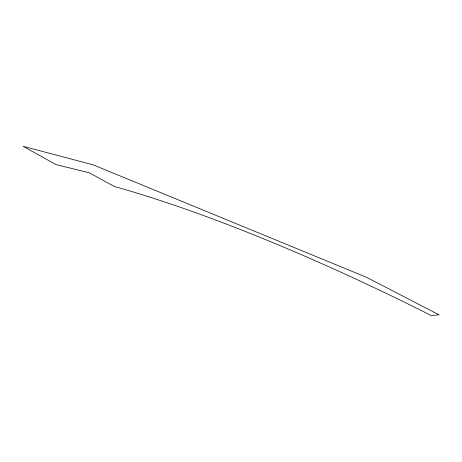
<?xml version="1.0" encoding="UTF-8"?>
<svg xmlns="http://www.w3.org/2000/svg" width="462" height="462" viewBox="0 0 462 462"><rect width="100%" height="100%" fill="white"/><g stroke="black" fill="none" stroke-linecap="round" stroke-linejoin="round"><path stroke-width="0.69" d="M438.9 314.732L431.595 315.702A582.969 124.064 28.6 0 0 114.27 186.469L89.38 172.828L55.983 164.582L23.1 146.298L93.237 164.882L366.181 277.154L438.9 314.732"/></g></svg>
